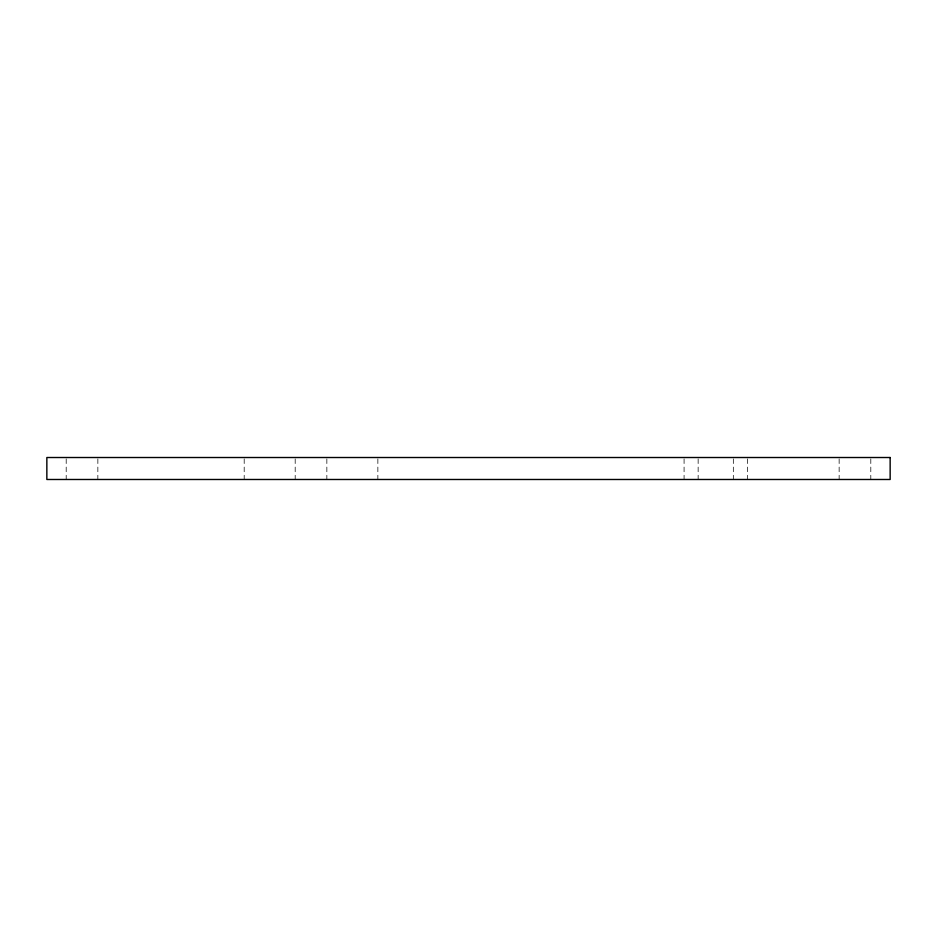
<?xml version="1.0" encoding="UTF-8"?>
<svg xmlns="http://www.w3.org/2000/svg" width="937" height="937" viewBox="0 0 937 937"><rect width="100%" height="100%" fill="white"/><g stroke="black" fill="none" stroke-linecap="round" stroke-linejoin="round"><path stroke-width="0.7" stroke-dasharray="4.68 3.51" d="M870.801 458.884L870.801 479.486M839.142 458.884L839.142 479.486M747.398 458.884L747.398 479.486M733.331 458.884L733.331 479.486M698.147 458.884L698.147 479.486M684.08 458.884L684.08 479.486M377.857 458.884L377.857 479.486M326.849 458.884L326.849 479.486M295.19 458.884L295.19 479.486M244.194 458.884L244.194 479.486M97.858 458.884L97.846 479.486M66.199 458.884L66.199 479.486"/><path stroke-width="1.41" d="M890.15 457.514L46.85 457.514L46.85 479.486L890.15 479.486L890.15 457.514"/></g></svg>
